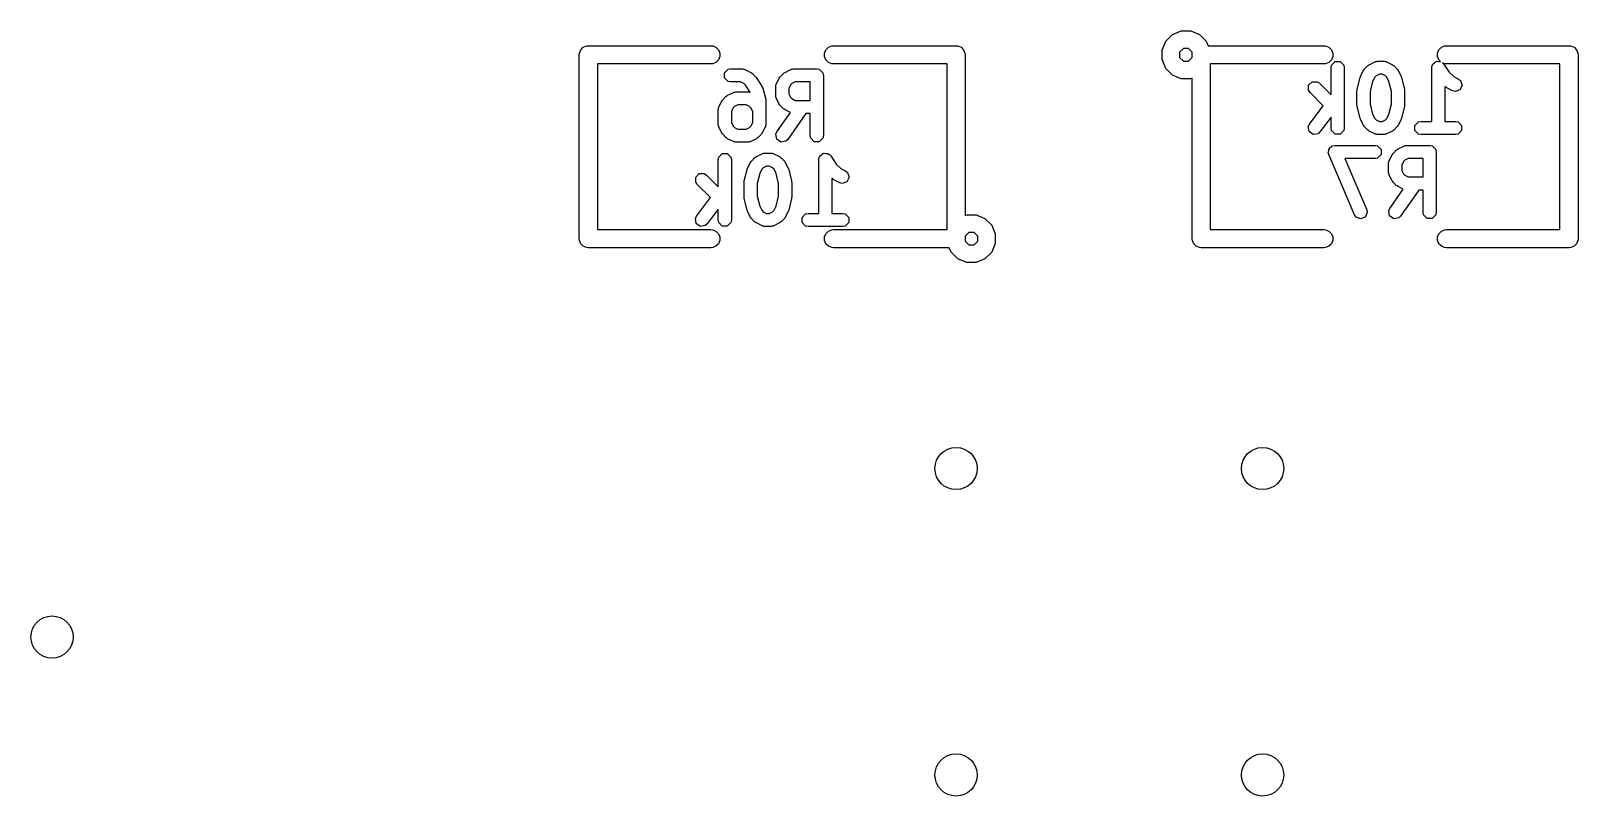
# Model space of a CAD drawing. Extents: x -4.25 to -3.32, y 5.52 to 6.86.
# Drawn here: x -4.182 to -3.677, y 5.523 to 5.773 of the extents above; entities that cross this region are included whole.
import ezdxf

# ---------------------------------------------------------------- set-up
doc = ezdxf.new("R2010")
doc.units = 0
doc.header["$MEASUREMENT"] = 0
doc.layers.add('BLACK', color=7, linetype='CONTINUOUS')

msp = doc.modelspace()

# ---------------------------------------------------------------- linework, layer by layer
at = {"layer": 'BLACK', "linetype": 'CONTINUOUS'}
for p, q in [((-3.81161, 5.76942), (-3.80942, 5.77161)), ((-3.80942, 5.77161), (-3.80655, 5.7728)), ((-3.80655, 5.7728), (-3.80345, 5.7728)), ((-3.80345, 5.7728), (-3.80058, 5.77161)), ((-3.80058, 5.77161), (-3.79839, 5.76942)), ((-4.00295, 5.765), (-4.0029, 5.76558)), ((-4.0029, 5.76558), (-4.00246, 5.76664)), ((-4.00246, 5.76664), (-4.00164, 5.76746)), ((-4.00164, 5.76746), (-4.00058, 5.7679)), ((-4.00058, 5.7679), (-4, 5.76795)), ((-4, 5.76795), (-3.96, 5.76795)), ((-3.96, 5.76795), (-3.95942, 5.7679)), ((-3.95942, 5.7679), (-3.95836, 5.76746)), ((-3.95836, 5.76746), (-3.95754, 5.76664)), ((-3.95754, 5.76664), (-3.9571, 5.76558)), ((-3.9571, 5.76558), (-3.9571, 5.76442)), ((-3.9229, 5.76558), (-3.92246, 5.76664)), ((-3.9229, 5.76442), (-3.9229, 5.76558)), ((-3.92246, 5.76664), (-3.92164, 5.76746)), ((-3.92164, 5.76746), (-3.92058, 5.7679)), ((-3.92058, 5.7679), (-3.92, 5.76795)), ((-3.92, 5.76795), (-3.88, 5.76795)), ((-3.88, 5.76795), (-3.87942, 5.7679)), ((-3.87942, 5.7679), (-3.87836, 5.76746)), ((-3.87836, 5.76746), (-3.87754, 5.76664)), ((-3.87754, 5.76664), (-3.8771, 5.76558)), ((-3.8771, 5.76558), (-3.87705, 5.765)), ((-3.8128, 5.76655), (-3.81161, 5.76942)), ((-3.8128, 5.76585), (-3.8128, 5.76655)), ((-3.8128, 5.76345), (-3.8128, 5.76585)), ((-3.80585, 5.76705), (-3.80705, 5.76585)), ((-3.80705, 5.76585), (-3.80705, 5.76415)), ((-3.80415, 5.76705), (-3.80585, 5.76705)), ((-3.80295, 5.76585), (-3.80415, 5.76705)), ((-3.80295, 5.76415), (-3.80295, 5.76585)), ((-3.79839, 5.76942), (-3.79778, 5.76795)), ((-3.79778, 5.76795), (-3.76, 5.76795)), ((-3.76, 5.76795), (-3.75942, 5.7679)), ((-3.75942, 5.7679), (-3.75836, 5.76746)), ((-3.75836, 5.76746), (-3.75754, 5.76664)), ((-3.75754, 5.76664), (-3.7571, 5.76558)), ((-3.7571, 5.76558), (-3.7571, 5.76442)), ((-3.7229, 5.76558), (-3.72246, 5.76664)), ((-3.7229, 5.76442), (-3.7229, 5.76558)), ((-3.72246, 5.76664), (-3.72164, 5.76746)), ((-3.72164, 5.76746), (-3.72058, 5.7679)), ((-3.72058, 5.7679), (-3.72, 5.76795)), ((-3.72, 5.76795), (-3.68, 5.76795)), ((-3.68, 5.76795), (-3.67942, 5.7679)), ((-3.67942, 5.7679), (-3.67836, 5.76746)), ((-3.67836, 5.76746), (-3.67754, 5.76664)), ((-3.67754, 5.76664), (-3.6771, 5.76558)), ((-3.6771, 5.76558), (-3.67705, 5.765)), ((-4.00295, 5.705), (-4.00295, 5.765)), ((-3.96, 5.76205), (-3.99705, 5.76205)), ((-3.99705, 5.76205), (-3.99705, 5.70795)), ((-3.95942, 5.7621), (-3.96, 5.76205)), ((-3.95836, 5.76254), (-3.95942, 5.7621)), ((-3.95754, 5.76336), (-3.95836, 5.76254)), ((-3.9571, 5.76442), (-3.95754, 5.76336)), ((-3.95559, 5.75913), (-3.95443, 5.7603)), ((-3.95443, 5.7603), (-3.9536, 5.76046)), ((-3.9536, 5.76046), (-3.94985, 5.76046)), ((-3.94985, 5.76046), (-3.94974, 5.76044)), ((-3.94974, 5.76044), (-3.9497, 5.76045)), ((-3.9497, 5.76045), (-3.94937, 5.76036)), ((-3.94937, 5.76036), (-3.94903, 5.7603)), ((-3.94903, 5.7603), (-3.94899, 5.76026)), ((-3.94899, 5.76026), (-3.94889, 5.76023)), ((-3.93393, 5.76023), (-3.93382, 5.76026)), ((-3.93382, 5.76026), (-3.93379, 5.7603)), ((-3.93379, 5.7603), (-3.93345, 5.76036)), ((-3.93345, 5.76036), (-3.93312, 5.76045)), ((-3.93312, 5.76045), (-3.93307, 5.76044)), ((-3.93307, 5.76044), (-3.93296, 5.76046)), ((-3.93296, 5.76046), (-3.92546, 5.76046)), ((-3.92546, 5.76046), (-3.92464, 5.7603)), ((-3.92464, 5.7603), (-3.92347, 5.75913)), ((-3.92246, 5.76336), (-3.9229, 5.76442)), ((-3.92164, 5.76254), (-3.92246, 5.76336)), ((-3.92058, 5.7621), (-3.92164, 5.76254)), ((-3.92, 5.76205), (-3.92058, 5.7621)), ((-3.88295, 5.76205), (-3.92, 5.76205)), ((-3.88295, 5.70795), (-3.88295, 5.76205)), ((-3.87705, 5.765), (-3.87705, 5.71259)), ((-3.81161, 5.76058), (-3.8128, 5.76345)), ((-3.80942, 5.75839), (-3.81161, 5.76058)), ((-3.80705, 5.76415), (-3.80585, 5.76295)), ((-3.80585, 5.76295), (-3.80415, 5.76295)), ((-3.80415, 5.76295), (-3.80295, 5.76415)), ((-3.76, 5.76205), (-3.79705, 5.76205)), ((-3.79705, 5.76205), (-3.79705, 5.70795)), ((-3.75942, 5.7621), (-3.76, 5.76205)), ((-3.75836, 5.76254), (-3.75942, 5.7621)), ((-3.75754, 5.76336), (-3.75836, 5.76254)), ((-3.75763, 5.76081), (-3.75746, 5.76163)), ((-3.75763, 5.75193), (-3.75763, 5.76081)), ((-3.7571, 5.76442), (-3.75754, 5.76336)), ((-3.75746, 5.76163), (-3.7563, 5.7628)), ((-3.7563, 5.7628), (-3.75466, 5.7628)), ((-3.75466, 5.7628), (-3.75349, 5.76163)), ((-3.75349, 5.76163), (-3.75333, 5.76081)), ((-3.75333, 5.76081), (-3.75333, 5.74111)), ((-3.74687, 5.76017), (-3.74668, 5.76045)), ((-3.74668, 5.76045), (-3.74574, 5.76139)), ((-3.74574, 5.76139), (-3.74546, 5.76158)), ((-3.74546, 5.76158), (-3.74518, 5.76179)), ((-3.74518, 5.76179), (-3.74331, 5.76273)), ((-3.74331, 5.76273), (-3.7432, 5.76276)), ((-3.7432, 5.76276), (-3.74317, 5.7628)), ((-3.74317, 5.7628), (-3.74283, 5.76286)), ((-3.74283, 5.76286), (-3.7425, 5.76295)), ((-3.7425, 5.76295), (-3.74245, 5.76294)), ((-3.74245, 5.76294), (-3.74235, 5.76296)), ((-3.74235, 5.76296), (-3.74047, 5.76296)), ((-3.74047, 5.76296), (-3.74036, 5.76294)), ((-3.74036, 5.76294), (-3.74032, 5.76295)), ((-3.74032, 5.76295), (-3.73998, 5.76286)), ((-3.73998, 5.76286), (-3.73965, 5.7628)), ((-3.73965, 5.7628), (-3.73961, 5.76276)), ((-3.73961, 5.76276), (-3.73951, 5.76273)), ((-3.73951, 5.76273), (-3.73763, 5.76179)), ((-3.73763, 5.76179), (-3.73736, 5.76158)), ((-3.73736, 5.76158), (-3.73707, 5.76139)), ((-3.73707, 5.76139), (-3.73613, 5.76045)), ((-3.73613, 5.76045), (-3.73594, 5.76017)), ((-3.7248, 5.76081), (-3.72463, 5.76163)), ((-3.7248, 5.74326), (-3.7248, 5.76081)), ((-3.72463, 5.76163), (-3.72448, 5.76179)), ((-3.72448, 5.76179), (-3.72443, 5.76201)), ((-3.72443, 5.76201), (-3.72391, 5.76235)), ((-3.72391, 5.76235), (-3.72347, 5.7628)), ((-3.72347, 5.7628), (-3.72325, 5.7628)), ((-3.72325, 5.7628), (-3.72306, 5.76292)), ((-3.72306, 5.76292), (-3.72245, 5.7628)), ((-3.72246, 5.76336), (-3.7229, 5.76442)), ((-3.72189, 5.7628), (-3.72246, 5.76336)), ((-3.72245, 5.7628), (-3.72189, 5.7628)), ((-3.72058, 5.7621), (-3.72123, 5.76237)), ((-3.72123, 5.76237), (-3.72086, 5.762)), ((-3.72086, 5.762), (-3.7191, 5.75937)), ((-3.72, 5.76205), (-3.72058, 5.7621)), ((-3.68295, 5.76205), (-3.72, 5.76205)), ((-3.68295, 5.70795), (-3.68295, 5.76205)), ((-3.67705, 5.765), (-3.67705, 5.705)), ((-3.95559, 5.75749), (-3.95559, 5.75913)), ((-3.95443, 5.75632), (-3.95559, 5.75749)), ((-3.9536, 5.75616), (-3.95443, 5.75632)), ((-3.95036, 5.75616), (-3.9536, 5.75616)), ((-3.94925, 5.7556), (-3.95036, 5.75616)), ((-3.94871, 5.75506), (-3.94925, 5.7556)), ((-3.94889, 5.76023), (-3.94701, 5.75929)), ((-3.94701, 5.75929), (-3.94674, 5.75908)), ((-3.94674, 5.75908), (-3.94645, 5.75889)), ((-3.94645, 5.75889), (-3.94552, 5.75795)), ((-3.94552, 5.75795), (-3.9454, 5.75778)), ((-3.9454, 5.75778), (-3.94525, 5.75763)), ((-3.94525, 5.75763), (-3.94337, 5.75481)), ((-3.93877, 5.75504), (-3.9387, 5.75538)), ((-3.9387, 5.75538), (-3.93867, 5.75542)), ((-3.93867, 5.75542), (-3.93864, 5.75552)), ((-3.93864, 5.75552), (-3.9377, 5.7574)), ((-3.9377, 5.7574), (-3.93749, 5.75767)), ((-3.93749, 5.75767), (-3.9373, 5.75795)), ((-3.9373, 5.75795), (-3.93636, 5.75889)), ((-3.93636, 5.75889), (-3.93607, 5.75908)), ((-3.93607, 5.75908), (-3.9358, 5.75929)), ((-3.9358, 5.75929), (-3.93393, 5.76023)), ((-3.93357, 5.7556), (-3.93401, 5.75516)), ((-3.93246, 5.75616), (-3.93357, 5.7556)), ((-3.92761, 5.75616), (-3.93246, 5.75616)), ((-3.92761, 5.75014), (-3.92761, 5.75616)), ((-3.92347, 5.75913), (-3.92331, 5.75831)), ((-3.92331, 5.75831), (-3.92331, 5.73861)), ((-3.80655, 5.7572), (-3.80942, 5.75839)), ((-3.80345, 5.7572), (-3.80655, 5.7572)), ((-3.80295, 5.75741), (-3.80345, 5.7572)), ((-3.80295, 5.705), (-3.80295, 5.75741)), ((-3.76497, 5.75507), (-3.76381, 5.75623)), ((-3.76381, 5.75623), (-3.76216, 5.75623)), ((-3.76216, 5.75623), (-3.76146, 5.75576)), ((-3.76146, 5.75576), (-3.75763, 5.75193)), ((-3.74912, 5.75383), (-3.74818, 5.75758)), ((-3.74818, 5.75758), (-3.74808, 5.75779)), ((-3.74808, 5.75779), (-3.74802, 5.75802)), ((-3.74802, 5.75802), (-3.74708, 5.7599)), ((-3.74708, 5.7599), (-3.74687, 5.76017)), ((-3.74407, 5.75631), (-3.74489, 5.75304)), ((-3.74339, 5.75766), (-3.74407, 5.75631)), ((-3.74295, 5.7581), (-3.74339, 5.75766)), ((-3.74184, 5.75866), (-3.74295, 5.7581)), ((-3.74098, 5.75866), (-3.74184, 5.75866)), ((-3.73987, 5.7581), (-3.74098, 5.75866)), ((-3.73942, 5.75766), (-3.73987, 5.7581)), ((-3.73875, 5.75631), (-3.73942, 5.75766)), ((-3.73793, 5.75304), (-3.73875, 5.75631)), ((-3.73594, 5.76017), (-3.73573, 5.7599)), ((-3.73573, 5.7599), (-3.73479, 5.75802)), ((-3.73479, 5.75802), (-3.73473, 5.75779)), ((-3.73473, 5.75779), (-3.73463, 5.75758)), ((-3.73463, 5.75758), (-3.73369, 5.75383)), ((-3.7191, 5.75937), (-3.71762, 5.75789)), ((-3.71762, 5.75789), (-3.71606, 5.7571)), ((-3.71606, 5.7571), (-3.71539, 5.75659)), ((-3.71539, 5.75659), (-3.71487, 5.75503)), ((-3.95646, 5.74989), (-3.95625, 5.75016)), ((-3.95625, 5.75016), (-3.95606, 5.75045)), ((-3.95606, 5.75045), (-3.95512, 5.75139)), ((-3.95512, 5.75139), (-3.95484, 5.75158)), ((-3.95484, 5.75158), (-3.95456, 5.75179)), ((-3.95456, 5.75179), (-3.95269, 5.75273)), ((-3.95269, 5.75273), (-3.95258, 5.75276)), ((-3.95258, 5.75276), (-3.95255, 5.75279)), ((-3.95255, 5.75279), (-3.95221, 5.75286)), ((-3.95221, 5.75286), (-3.95188, 5.75295)), ((-3.95188, 5.75295), (-3.95183, 5.75293)), ((-3.95183, 5.75293), (-3.95173, 5.75296)), ((-3.95173, 5.75296), (-3.94797, 5.75296)), ((-3.9472, 5.7528), (-3.94871, 5.75506)), ((-3.94797, 5.75296), (-3.94787, 5.75293)), ((-3.94787, 5.75293), (-3.94782, 5.75295)), ((-3.94782, 5.75295), (-3.94749, 5.75286)), ((-3.94749, 5.75286), (-3.9472, 5.7528)), ((-3.94337, 5.75481), (-3.94323, 5.75447)), ((-3.94323, 5.75447), (-3.94307, 5.75414)), ((-3.94307, 5.75414), (-3.94214, 5.75039)), ((-3.94214, 5.75039), (-3.94212, 5.75013)), ((-3.93887, 5.75456), (-3.93885, 5.75466)), ((-3.93887, 5.75174), (-3.93887, 5.75456)), ((-3.93885, 5.75164), (-3.93887, 5.75174)), ((-3.93886, 5.75471), (-3.93877, 5.75504)), ((-3.93885, 5.75466), (-3.93886, 5.75471)), ((-3.93886, 5.75159), (-3.93885, 5.75164)), ((-3.93877, 5.75126), (-3.93886, 5.75159)), ((-3.9387, 5.75092), (-3.93877, 5.75126)), ((-3.93867, 5.75089), (-3.9387, 5.75092)), ((-3.93864, 5.75078), (-3.93867, 5.75089)), ((-3.9377, 5.74891), (-3.93864, 5.75078)), ((-3.93401, 5.75516), (-3.93457, 5.75405)), ((-3.93457, 5.75405), (-3.93457, 5.75225)), ((-3.93457, 5.75225), (-3.93401, 5.75114)), ((-3.93401, 5.75114), (-3.93357, 5.7507)), ((-3.93357, 5.7507), (-3.93246, 5.75014)), ((-3.76497, 5.75342), (-3.76497, 5.75507)), ((-3.7645, 5.75272), (-3.76497, 5.75342)), ((-3.76019, 5.74841), (-3.7645, 5.75272)), ((-3.74919, 5.75331), (-3.74913, 5.75356)), ((-3.74919, 5.74861), (-3.74919, 5.75331)), ((-3.74913, 5.75356), (-3.74912, 5.75383)), ((-3.74489, 5.75304), (-3.74489, 5.74888)), ((-3.73793, 5.74888), (-3.73793, 5.75304)), ((-3.73369, 5.75383), (-3.73368, 5.75356)), ((-3.73368, 5.75356), (-3.73363, 5.75331)), ((-3.73363, 5.75331), (-3.73363, 5.74861)), ((-3.72041, 5.7546), (-3.7205, 5.75468)), ((-3.7205, 5.75468), (-3.7205, 5.74326)), ((-3.72013, 5.75441), (-3.72041, 5.7546)), ((-3.71985, 5.7542), (-3.72013, 5.75441)), ((-3.71798, 5.75326), (-3.71985, 5.7542)), ((-3.71717, 5.75304), (-3.71798, 5.75326)), ((-3.71561, 5.75356), (-3.71717, 5.75304)), ((-3.71487, 5.75503), (-3.71561, 5.75356)), ((-3.95763, 5.74705), (-3.95761, 5.74716)), ((-3.95763, 5.74236), (-3.95763, 5.74705)), ((-3.95762, 5.74721), (-3.95753, 5.74754)), ((-3.95761, 5.74716), (-3.95762, 5.74721)), ((-3.95753, 5.74754), (-3.95746, 5.74788)), ((-3.95746, 5.74788), (-3.95743, 5.74791)), ((-3.95743, 5.74791), (-3.9574, 5.74801)), ((-3.9574, 5.74801), (-3.95646, 5.74989)), ((-3.95277, 5.74766), (-3.95333, 5.74655)), ((-3.95333, 5.74655), (-3.95333, 5.74287)), ((-3.95233, 5.7481), (-3.95277, 5.74766)), ((-3.95122, 5.74866), (-3.95233, 5.7481)), ((-3.94848, 5.74866), (-3.95122, 5.74866)), ((-3.94737, 5.7481), (-3.94848, 5.74866)), ((-3.94693, 5.74766), (-3.94737, 5.7481)), ((-3.94637, 5.74655), (-3.94693, 5.74766)), ((-3.94637, 5.74287), (-3.94637, 5.74655)), ((-3.94212, 5.75013), (-3.94207, 5.74987)), ((-3.94207, 5.74987), (-3.94207, 5.74236)), ((-3.93848, 5.73984), (-3.93407, 5.74614)), ((-3.93749, 5.74863), (-3.9377, 5.74891)), ((-3.9373, 5.74835), (-3.93749, 5.74863)), ((-3.93636, 5.74741), (-3.9373, 5.74835)), ((-3.93607, 5.74722), (-3.93636, 5.74741)), ((-3.9358, 5.74701), (-3.93607, 5.74722)), ((-3.93407, 5.74614), (-3.9358, 5.74701)), ((-3.92903, 5.74584), (-3.93496, 5.73738)), ((-3.93246, 5.75014), (-3.92761, 5.75014)), ((-3.92761, 5.74584), (-3.92903, 5.74584)), ((-3.92761, 5.73861), (-3.92761, 5.74584)), ((-3.7647, 5.7424), (-3.76019, 5.74841)), ((-3.74913, 5.74836), (-3.74919, 5.74861)), ((-3.74912, 5.74809), (-3.74913, 5.74836)), ((-3.74818, 5.74434), (-3.74912, 5.74809)), ((-3.74489, 5.74888), (-3.74407, 5.74561)), ((-3.74407, 5.74561), (-3.74339, 5.74426)), ((-3.73942, 5.74426), (-3.73875, 5.74561)), ((-3.73875, 5.74561), (-3.73793, 5.74888)), ((-3.73369, 5.74809), (-3.73463, 5.74434)), ((-3.73368, 5.74836), (-3.73369, 5.74809)), ((-3.73363, 5.74861), (-3.73368, 5.74836)), ((-3.95761, 5.74226), (-3.95763, 5.74236)), ((-3.95762, 5.74221), (-3.95761, 5.74226)), ((-3.95753, 5.74188), (-3.95762, 5.74221)), ((-3.95746, 5.74154), (-3.95753, 5.74188)), ((-3.95743, 5.7415), (-3.95746, 5.74154)), ((-3.9574, 5.7414), (-3.95743, 5.7415)), ((-3.95646, 5.73952), (-3.9574, 5.7414)), ((-3.95333, 5.74287), (-3.95277, 5.74176)), ((-3.95277, 5.74176), (-3.95233, 5.74132)), ((-3.95233, 5.74132), (-3.95122, 5.74076)), ((-3.95122, 5.74076), (-3.94848, 5.74076)), ((-3.94848, 5.74076), (-3.94737, 5.74132)), ((-3.94737, 5.74132), (-3.94693, 5.74176)), ((-3.94693, 5.74176), (-3.94637, 5.74287)), ((-3.9423, 5.7414), (-3.94324, 5.73952)), ((-3.94227, 5.7415), (-3.9423, 5.7414)), ((-3.94224, 5.74154), (-3.94227, 5.7415)), ((-3.94217, 5.74188), (-3.94224, 5.74154)), ((-3.94208, 5.74221), (-3.94217, 5.74188)), ((-3.94207, 5.74236), (-3.94209, 5.74226)), ((-3.94209, 5.74226), (-3.94208, 5.74221)), ((-3.76507, 5.74164), (-3.7647, 5.7424)), ((-3.76483, 5.74001), (-3.76507, 5.74164)), ((-3.75763, 5.74467), (-3.76126, 5.73982)), ((-3.75763, 5.74111), (-3.75763, 5.74467)), ((-3.75746, 5.74029), (-3.75763, 5.74111)), ((-3.7563, 5.73912), (-3.75746, 5.74029)), ((-3.75349, 5.74029), (-3.75466, 5.73912)), ((-3.75333, 5.74111), (-3.75349, 5.74029)), ((-3.74808, 5.74413), (-3.74818, 5.74434)), ((-3.74802, 5.7439), (-3.74808, 5.74413)), ((-3.74708, 5.74202), (-3.74802, 5.7439)), ((-3.74687, 5.74175), (-3.74708, 5.74202)), ((-3.74668, 5.74147), (-3.74687, 5.74175)), ((-3.74574, 5.74053), (-3.74668, 5.74147)), ((-3.74546, 5.74034), (-3.74574, 5.74053)), ((-3.74518, 5.74013), (-3.74546, 5.74034)), ((-3.74331, 5.73919), (-3.74518, 5.74013)), ((-3.74339, 5.74426), (-3.74295, 5.74382)), ((-3.74295, 5.74382), (-3.74184, 5.74326)), ((-3.74184, 5.74326), (-3.74098, 5.74326)), ((-3.74098, 5.74326), (-3.73987, 5.74382)), ((-3.73987, 5.74382), (-3.73942, 5.74426)), ((-3.73763, 5.74013), (-3.73951, 5.73919)), ((-3.73736, 5.74034), (-3.73763, 5.74013)), ((-3.73707, 5.74053), (-3.73736, 5.74034)), ((-3.73613, 5.74147), (-3.73707, 5.74053)), ((-3.73594, 5.74175), (-3.73613, 5.74147)), ((-3.73573, 5.74202), (-3.73594, 5.74175)), ((-3.73479, 5.7439), (-3.73573, 5.74202)), ((-3.73473, 5.74413), (-3.73479, 5.7439)), ((-3.73463, 5.74434), (-3.73473, 5.74413)), ((-3.73026, 5.74193), (-3.7291, 5.7431)), ((-3.73026, 5.74029), (-3.73026, 5.74193)), ((-3.7291, 5.73912), (-3.73026, 5.74029)), ((-3.7291, 5.7431), (-3.72827, 5.74326)), ((-3.72827, 5.74326), (-3.7248, 5.74326)), ((-3.7205, 5.74326), (-3.71702, 5.74326)), ((-3.71702, 5.74326), (-3.71619, 5.7431)), ((-3.71619, 5.7431), (-3.71503, 5.74193)), ((-3.71503, 5.74029), (-3.71619, 5.73912)), ((-3.71503, 5.74193), (-3.71503, 5.74029)), ((-3.95625, 5.73925), (-3.95646, 5.73952)), ((-3.95606, 5.73897), (-3.95625, 5.73925)), ((-3.95512, 5.73803), (-3.95606, 5.73897)), ((-3.95484, 5.73784), (-3.95512, 5.73803)), ((-3.95456, 5.73763), (-3.95484, 5.73784)), ((-3.95269, 5.73669), (-3.95456, 5.73763)), ((-3.95258, 5.73666), (-3.95269, 5.73669)), ((-3.95255, 5.73662), (-3.95258, 5.73666)), ((-3.95221, 5.73656), (-3.95255, 5.73662)), ((-3.95188, 5.73647), (-3.95221, 5.73656)), ((-3.95183, 5.73648), (-3.95188, 5.73647)), ((-3.95173, 5.73646), (-3.95183, 5.73648)), ((-3.94797, 5.73646), (-3.95173, 5.73646)), ((-3.94787, 5.73648), (-3.94797, 5.73646)), ((-3.94782, 5.73647), (-3.94787, 5.73648)), ((-3.94749, 5.73656), (-3.94782, 5.73647)), ((-3.94715, 5.73662), (-3.94749, 5.73656)), ((-3.94712, 5.73666), (-3.94715, 5.73662)), ((-3.94701, 5.73669), (-3.94712, 5.73666)), ((-3.94514, 5.73763), (-3.94701, 5.73669)), ((-3.94486, 5.73784), (-3.94514, 5.73763)), ((-3.94458, 5.73803), (-3.94486, 5.73784)), ((-3.94364, 5.73897), (-3.94458, 5.73803)), ((-3.94345, 5.73925), (-3.94364, 5.73897)), ((-3.94324, 5.73952), (-3.94345, 5.73925)), ((-3.93882, 5.73908), (-3.93848, 5.73984)), ((-3.93853, 5.73745), (-3.93882, 5.73908)), ((-3.93718, 5.73651), (-3.93853, 5.73745)), ((-3.93556, 5.7368), (-3.93718, 5.73651)), ((-3.93496, 5.73738), (-3.93556, 5.7368)), ((-3.92745, 5.73779), (-3.92761, 5.73861)), ((-3.92628, 5.73662), (-3.92745, 5.73779)), ((-3.92464, 5.73662), (-3.92628, 5.73662)), ((-3.92347, 5.73779), (-3.92464, 5.73662)), ((-3.92331, 5.73861), (-3.92347, 5.73779)), ((-3.76352, 5.73903), (-3.76483, 5.74001)), ((-3.76189, 5.73926), (-3.76352, 5.73903)), ((-3.76126, 5.73982), (-3.76189, 5.73926)), ((-3.75755, 5.73499), (-3.75724, 5.7353)), ((-3.75724, 5.7353), (-3.75646, 5.73545)), ((-3.75646, 5.73545), (-3.75644, 5.73546)), ((-3.75644, 5.73546), (-3.75643, 5.73546)), ((-3.75643, 5.73546), (-3.75642, 5.73546)), ((-3.75642, 5.73546), (-3.74328, 5.73546)), ((-3.75466, 5.73912), (-3.7563, 5.73912)), ((-3.7432, 5.73916), (-3.74331, 5.73919)), ((-3.74328, 5.73546), (-3.74246, 5.7353)), ((-3.74317, 5.73912), (-3.7432, 5.73916)), ((-3.74283, 5.73906), (-3.74317, 5.73912)), ((-3.7425, 5.73897), (-3.74283, 5.73906)), ((-3.74245, 5.73898), (-3.7425, 5.73897)), ((-3.74246, 5.7353), (-3.7413, 5.73413)), ((-3.74235, 5.73896), (-3.74245, 5.73898)), ((-3.74047, 5.73896), (-3.74235, 5.73896)), ((-3.74036, 5.73898), (-3.74047, 5.73896)), ((-3.74032, 5.73897), (-3.74036, 5.73898)), ((-3.73998, 5.73906), (-3.74032, 5.73897)), ((-3.73965, 5.73912), (-3.73998, 5.73906)), ((-3.73961, 5.73916), (-3.73965, 5.73912)), ((-3.73951, 5.73919), (-3.73961, 5.73916)), ((-3.7358, 5.73429), (-3.73393, 5.73523)), ((-3.73393, 5.73523), (-3.73382, 5.73526)), ((-3.73382, 5.73526), (-3.73379, 5.7353)), ((-3.73379, 5.7353), (-3.73345, 5.73536)), ((-3.73345, 5.73536), (-3.73312, 5.73545)), ((-3.73312, 5.73545), (-3.73307, 5.73544)), ((-3.73307, 5.73544), (-3.73296, 5.73546)), ((-3.73296, 5.73546), (-3.72546, 5.73546)), ((-3.72827, 5.73896), (-3.7291, 5.73912)), ((-3.71702, 5.73896), (-3.72827, 5.73896)), ((-3.72546, 5.73546), (-3.72464, 5.7353)), ((-3.72464, 5.7353), (-3.72347, 5.73413)), ((-3.71619, 5.73912), (-3.71702, 5.73896)), ((-3.95763, 5.73081), (-3.95746, 5.73163)), ((-3.95763, 5.72193), (-3.95763, 5.73081)), ((-3.95746, 5.73163), (-3.9563, 5.7328)), ((-3.9563, 5.7328), (-3.95466, 5.7328)), ((-3.95466, 5.7328), (-3.95349, 5.73163)), ((-3.95349, 5.73163), (-3.95333, 5.73081)), ((-3.95333, 5.73081), (-3.95333, 5.71111)), ((-3.94708, 5.7299), (-3.94687, 5.73017)), ((-3.94687, 5.73017), (-3.94668, 5.73045)), ((-3.94668, 5.73045), (-3.94574, 5.73139)), ((-3.94574, 5.73139), (-3.94546, 5.73158)), ((-3.94546, 5.73158), (-3.94518, 5.73179)), ((-3.94518, 5.73179), (-3.94331, 5.73273)), ((-3.94331, 5.73273), (-3.9432, 5.73276)), ((-3.9432, 5.73276), (-3.94317, 5.7328)), ((-3.94317, 5.7328), (-3.94283, 5.73286)), ((-3.94283, 5.73286), (-3.9425, 5.73295)), ((-3.9425, 5.73295), (-3.94245, 5.73294)), ((-3.94245, 5.73294), (-3.94235, 5.73296)), ((-3.94235, 5.73296), (-3.94047, 5.73296)), ((-3.94047, 5.73296), (-3.94036, 5.73294)), ((-3.94036, 5.73294), (-3.94032, 5.73295)), ((-3.94032, 5.73295), (-3.93998, 5.73286)), ((-3.93998, 5.73286), (-3.93965, 5.7328)), ((-3.93965, 5.7328), (-3.93961, 5.73276)), ((-3.93961, 5.73276), (-3.93951, 5.73273)), ((-3.93951, 5.73273), (-3.93763, 5.73179)), ((-3.93763, 5.73179), (-3.93736, 5.73158)), ((-3.93736, 5.73158), (-3.93707, 5.73139)), ((-3.93707, 5.73139), (-3.93613, 5.73045)), ((-3.93613, 5.73045), (-3.93594, 5.73017)), ((-3.93594, 5.73017), (-3.93573, 5.7299)), ((-3.9248, 5.73081), (-3.92463, 5.73163)), ((-3.9248, 5.71326), (-3.9248, 5.73081)), ((-3.92463, 5.73163), (-3.92448, 5.73179)), ((-3.92448, 5.73179), (-3.92443, 5.73201)), ((-3.92443, 5.73201), (-3.92391, 5.73235)), ((-3.92391, 5.73235), (-3.92347, 5.7328)), ((-3.92347, 5.7328), (-3.92325, 5.7328)), ((-3.92325, 5.7328), (-3.92306, 5.73292)), ((-3.92306, 5.73292), (-3.92245, 5.7328)), ((-3.92245, 5.7328), (-3.92182, 5.7328)), ((-3.92182, 5.7328), (-3.92167, 5.73264)), ((-3.92167, 5.73264), (-3.92145, 5.7326)), ((-3.92145, 5.7326), (-3.92086, 5.732)), ((-3.92086, 5.732), (-3.9191, 5.72937)), ((-3.75857, 5.73328), (-3.7584, 5.73369)), ((-3.7584, 5.73251), (-3.75857, 5.73328)), ((-3.7584, 5.73413), (-3.75811, 5.73443)), ((-3.7584, 5.73369), (-3.7584, 5.73413)), ((-3.7584, 5.73249), (-3.7584, 5.73251)), ((-3.7584, 5.73248), (-3.7584, 5.73249)), ((-3.75839, 5.73246), (-3.7584, 5.73248)), ((-3.74995, 5.71276), (-3.75839, 5.73246)), ((-3.75811, 5.73443), (-3.75796, 5.73481)), ((-3.75796, 5.73481), (-3.75755, 5.73499)), ((-3.74328, 5.73116), (-3.75316, 5.73116)), ((-3.75316, 5.73116), (-3.746, 5.71446)), ((-3.74246, 5.73132), (-3.74328, 5.73116)), ((-3.7413, 5.73249), (-3.74246, 5.73132)), ((-3.7413, 5.73413), (-3.7413, 5.73249)), ((-3.73886, 5.72971), (-3.73877, 5.73004)), ((-3.73877, 5.73004), (-3.7387, 5.73038)), ((-3.7387, 5.73038), (-3.73867, 5.73042)), ((-3.73867, 5.73042), (-3.73864, 5.73052)), ((-3.73864, 5.73052), (-3.7377, 5.7324)), ((-3.7377, 5.7324), (-3.73749, 5.73267)), ((-3.73749, 5.73267), (-3.7373, 5.73295)), ((-3.7373, 5.73295), (-3.73636, 5.73389)), ((-3.73636, 5.73389), (-3.73607, 5.73408)), ((-3.73607, 5.73408), (-3.7358, 5.73429)), ((-3.73401, 5.73016), (-3.73457, 5.72905)), ((-3.73357, 5.7306), (-3.73401, 5.73016)), ((-3.73246, 5.73116), (-3.73357, 5.7306)), ((-3.72761, 5.73116), (-3.73246, 5.73116)), ((-3.72761, 5.72514), (-3.72761, 5.73116)), ((-3.72347, 5.73413), (-3.72331, 5.73331)), ((-3.72331, 5.73331), (-3.72331, 5.71361)), ((-3.96497, 5.72507), (-3.96381, 5.72623)), ((-3.96497, 5.72342), (-3.96497, 5.72507)), ((-3.96381, 5.72623), (-3.96216, 5.72623)), ((-3.96216, 5.72623), (-3.96146, 5.72576)), ((-3.96146, 5.72576), (-3.95763, 5.72193)), ((-3.94912, 5.72383), (-3.94818, 5.72758)), ((-3.94818, 5.72758), (-3.94808, 5.72779)), ((-3.94808, 5.72779), (-3.94802, 5.72802)), ((-3.94802, 5.72802), (-3.94708, 5.7299)), ((-3.94407, 5.72631), (-3.94489, 5.72304)), ((-3.94339, 5.72766), (-3.94407, 5.72631)), ((-3.94295, 5.7281), (-3.94339, 5.72766)), ((-3.94184, 5.72866), (-3.94295, 5.7281)), ((-3.94098, 5.72866), (-3.94184, 5.72866)), ((-3.93987, 5.7281), (-3.94098, 5.72866)), ((-3.93942, 5.72766), (-3.93987, 5.7281)), ((-3.93875, 5.72631), (-3.93942, 5.72766)), ((-3.93793, 5.72304), (-3.93875, 5.72631)), ((-3.93573, 5.7299), (-3.93479, 5.72802)), ((-3.93479, 5.72802), (-3.93473, 5.72779)), ((-3.93473, 5.72779), (-3.93463, 5.72758)), ((-3.93463, 5.72758), (-3.93369, 5.72383)), ((-3.9191, 5.72937), (-3.91762, 5.72789)), ((-3.91762, 5.72789), (-3.91606, 5.7271)), ((-3.91606, 5.7271), (-3.91539, 5.72659)), ((-3.91487, 5.72503), (-3.91561, 5.72356)), ((-3.91539, 5.72659), (-3.91487, 5.72503)), ((-3.73887, 5.72956), (-3.73885, 5.72966)), ((-3.73887, 5.72674), (-3.73887, 5.72956)), ((-3.73885, 5.72664), (-3.73887, 5.72674)), ((-3.73885, 5.72966), (-3.73886, 5.72971)), ((-3.73886, 5.72659), (-3.73885, 5.72664)), ((-3.73877, 5.72626), (-3.73886, 5.72659)), ((-3.7387, 5.72592), (-3.73877, 5.72626)), ((-3.73867, 5.72589), (-3.7387, 5.72592)), ((-3.73864, 5.72578), (-3.73867, 5.72589)), ((-3.7377, 5.72391), (-3.73864, 5.72578)), ((-3.73457, 5.72905), (-3.73457, 5.72725)), ((-3.73457, 5.72725), (-3.73401, 5.72614)), ((-3.73401, 5.72614), (-3.73357, 5.7257)), ((-3.73357, 5.7257), (-3.73246, 5.72514)), ((-3.73246, 5.72514), (-3.72761, 5.72514)), ((-3.9645, 5.72272), (-3.96497, 5.72342)), ((-3.96019, 5.71841), (-3.9645, 5.72272)), ((-3.94919, 5.72331), (-3.94913, 5.72356)), ((-3.94919, 5.71861), (-3.94919, 5.72331)), ((-3.94913, 5.72356), (-3.94912, 5.72383)), ((-3.94489, 5.72304), (-3.94489, 5.71888)), ((-3.93793, 5.71888), (-3.93793, 5.72304)), ((-3.93369, 5.72383), (-3.93368, 5.72356)), ((-3.93368, 5.72356), (-3.93363, 5.72331)), ((-3.93363, 5.72331), (-3.93363, 5.71861)), ((-3.92041, 5.7246), (-3.9205, 5.72468)), ((-3.9205, 5.72468), (-3.9205, 5.71326)), ((-3.92013, 5.72441), (-3.92041, 5.7246)), ((-3.91985, 5.7242), (-3.92013, 5.72441)), ((-3.91798, 5.72326), (-3.91985, 5.7242)), ((-3.91717, 5.72304), (-3.91798, 5.72326)), ((-3.91561, 5.72356), (-3.91717, 5.72304)), ((-3.73848, 5.71484), (-3.73407, 5.72114)), ((-3.73749, 5.72363), (-3.7377, 5.72391)), ((-3.7373, 5.72335), (-3.73749, 5.72363)), ((-3.73636, 5.72241), (-3.7373, 5.72335)), ((-3.73607, 5.72222), (-3.73636, 5.72241)), ((-3.7358, 5.72201), (-3.73607, 5.72222)), ((-3.73407, 5.72114), (-3.7358, 5.72201)), ((-3.72903, 5.72084), (-3.73496, 5.71238)), ((-3.72761, 5.72084), (-3.72903, 5.72084)), ((-3.72761, 5.71361), (-3.72761, 5.72084)), ((-3.9647, 5.7124), (-3.96019, 5.71841)), ((-3.94913, 5.71836), (-3.94919, 5.71861)), ((-3.94912, 5.71809), (-3.94913, 5.71836)), ((-3.94818, 5.71434), (-3.94912, 5.71809)), ((-3.94489, 5.71888), (-3.94407, 5.71561)), ((-3.94407, 5.71561), (-3.94339, 5.71426)), ((-3.93942, 5.71426), (-3.93875, 5.71561)), ((-3.93875, 5.71561), (-3.93793, 5.71888)), ((-3.93369, 5.71809), (-3.93463, 5.71434)), ((-3.93368, 5.71836), (-3.93369, 5.71809)), ((-3.93363, 5.71861), (-3.93368, 5.71836)), ((-3.73882, 5.71408), (-3.73848, 5.71484)), ((-3.96507, 5.71164), (-3.9647, 5.7124)), ((-3.96483, 5.71001), (-3.96507, 5.71164)), ((-3.96352, 5.70903), (-3.96483, 5.71001)), ((-3.96126, 5.70982), (-3.96189, 5.70926)), ((-3.95763, 5.71467), (-3.96126, 5.70982)), ((-3.95763, 5.71111), (-3.95763, 5.71467)), ((-3.95746, 5.71029), (-3.95763, 5.71111)), ((-3.9563, 5.70912), (-3.95746, 5.71029)), ((-3.95349, 5.71029), (-3.95466, 5.70912)), ((-3.95333, 5.71111), (-3.95349, 5.71029)), ((-3.94808, 5.71413), (-3.94818, 5.71434)), ((-3.94802, 5.7139), (-3.94808, 5.71413)), ((-3.94708, 5.71202), (-3.94802, 5.7139)), ((-3.94687, 5.71175), (-3.94708, 5.71202)), ((-3.94668, 5.71147), (-3.94687, 5.71175)), ((-3.94574, 5.71053), (-3.94668, 5.71147)), ((-3.94546, 5.71034), (-3.94574, 5.71053)), ((-3.94518, 5.71013), (-3.94546, 5.71034)), ((-3.94331, 5.70919), (-3.94518, 5.71013)), ((-3.94339, 5.71426), (-3.94295, 5.71382)), ((-3.94295, 5.71382), (-3.94184, 5.71326)), ((-3.94184, 5.71326), (-3.94098, 5.71326)), ((-3.94098, 5.71326), (-3.93987, 5.71382)), ((-3.93987, 5.71382), (-3.93942, 5.71426)), ((-3.93763, 5.71013), (-3.93951, 5.70919)), ((-3.93736, 5.71034), (-3.93763, 5.71013)), ((-3.93707, 5.71053), (-3.93736, 5.71034)), ((-3.93613, 5.71147), (-3.93707, 5.71053)), ((-3.93594, 5.71175), (-3.93613, 5.71147)), ((-3.93573, 5.71202), (-3.93594, 5.71175)), ((-3.93479, 5.7139), (-3.93573, 5.71202)), ((-3.93473, 5.71413), (-3.93479, 5.7139)), ((-3.93463, 5.71434), (-3.93473, 5.71413)), ((-3.93026, 5.71193), (-3.9291, 5.7131)), ((-3.93026, 5.71029), (-3.93026, 5.71193)), ((-3.9291, 5.70912), (-3.93026, 5.71029)), ((-3.9291, 5.7131), (-3.92827, 5.71326)), ((-3.92827, 5.71326), (-3.9248, 5.71326)), ((-3.9205, 5.71326), (-3.91702, 5.71326)), ((-3.91702, 5.71326), (-3.91619, 5.7131)), ((-3.91619, 5.7131), (-3.91503, 5.71193)), ((-3.91503, 5.71029), (-3.91619, 5.70912)), ((-3.91503, 5.71193), (-3.91503, 5.71029)), ((-3.87705, 5.71259), (-3.87655, 5.7128)), ((-3.87655, 5.7128), (-3.87345, 5.7128)), ((-3.87345, 5.7128), (-3.87058, 5.71161)), ((-3.87058, 5.71161), (-3.86839, 5.70942)), ((-3.74948, 5.71207), (-3.74995, 5.71276)), ((-3.74795, 5.71146), (-3.74948, 5.71207)), ((-3.74644, 5.71211), (-3.74795, 5.71146)), ((-3.74582, 5.71364), (-3.74644, 5.71211)), ((-3.746, 5.71446), (-3.74582, 5.71364)), ((-3.73853, 5.71245), (-3.73882, 5.71408)), ((-3.73718, 5.71151), (-3.73853, 5.71245)), ((-3.73556, 5.7118), (-3.73718, 5.71151)), ((-3.73496, 5.71238), (-3.73556, 5.7118)), ((-3.72745, 5.71279), (-3.72761, 5.71361)), ((-3.72628, 5.71162), (-3.72745, 5.71279)), ((-3.72464, 5.71162), (-3.72628, 5.71162)), ((-3.72347, 5.71279), (-3.72464, 5.71162)), ((-3.72331, 5.71361), (-3.72347, 5.71279)), ((-4.0029, 5.70442), (-4.00295, 5.705)), ((-3.99705, 5.70795), (-3.96, 5.70795)), ((-3.96189, 5.70926), (-3.96352, 5.70903)), ((-3.96, 5.70795), (-3.95942, 5.7079)), ((-3.95942, 5.7079), (-3.95836, 5.70746)), ((-3.95836, 5.70746), (-3.95754, 5.70664)), ((-3.95754, 5.70664), (-3.9571, 5.70558)), ((-3.9571, 5.70558), (-3.9571, 5.70442)), ((-3.95466, 5.70912), (-3.9563, 5.70912)), ((-3.9432, 5.70916), (-3.94331, 5.70919)), ((-3.94317, 5.70912), (-3.9432, 5.70916)), ((-3.94283, 5.70906), (-3.94317, 5.70912)), ((-3.9425, 5.70897), (-3.94283, 5.70906)), ((-3.94245, 5.70898), (-3.9425, 5.70897)), ((-3.94235, 5.70896), (-3.94245, 5.70898)), ((-3.94047, 5.70896), (-3.94235, 5.70896)), ((-3.94036, 5.70898), (-3.94047, 5.70896)), ((-3.94032, 5.70897), (-3.94036, 5.70898)), ((-3.93998, 5.70906), (-3.94032, 5.70897)), ((-3.93965, 5.70912), (-3.93998, 5.70906)), ((-3.93961, 5.70916), (-3.93965, 5.70912)), ((-3.93951, 5.70919), (-3.93961, 5.70916)), ((-3.92827, 5.70896), (-3.9291, 5.70912)), ((-3.91702, 5.70896), (-3.92827, 5.70896)), ((-3.9229, 5.70558), (-3.92246, 5.70664)), ((-3.9229, 5.70442), (-3.9229, 5.70558)), ((-3.92246, 5.70664), (-3.92164, 5.70746)), ((-3.92164, 5.70746), (-3.92058, 5.7079)), ((-3.92058, 5.7079), (-3.92, 5.70795)), ((-3.92, 5.70795), (-3.88295, 5.70795)), ((-3.91619, 5.70912), (-3.91702, 5.70896)), ((-3.87585, 5.70705), (-3.87705, 5.70585)), ((-3.87705, 5.70585), (-3.87705, 5.70415)), ((-3.87415, 5.70705), (-3.87585, 5.70705)), ((-3.87295, 5.70585), (-3.87415, 5.70705)), ((-3.87295, 5.70415), (-3.87295, 5.70585)), ((-3.86839, 5.70942), (-3.8672, 5.70655)), ((-3.8672, 5.70655), (-3.8672, 5.70345)), ((-3.8029, 5.70442), (-3.80295, 5.705)), ((-3.79705, 5.70795), (-3.76, 5.70795)), ((-3.76, 5.70795), (-3.75942, 5.7079)), ((-3.75942, 5.7079), (-3.75836, 5.70746)), ((-3.75836, 5.70746), (-3.75754, 5.70664)), ((-3.75754, 5.70664), (-3.7571, 5.70558)), ((-3.7571, 5.70558), (-3.7571, 5.70442)), ((-3.7229, 5.70558), (-3.72246, 5.70664)), ((-3.7229, 5.70442), (-3.7229, 5.70558)), ((-3.72246, 5.70664), (-3.72164, 5.70746)), ((-3.72164, 5.70746), (-3.72058, 5.7079)), ((-3.72058, 5.7079), (-3.72, 5.70795)), ((-3.72, 5.70795), (-3.68295, 5.70795)), ((-3.67705, 5.705), (-3.6771, 5.70442)), ((-4.00246, 5.70336), (-4.0029, 5.70442)), ((-4.00164, 5.70254), (-4.00246, 5.70336)), ((-4.00058, 5.7021), (-4.00164, 5.70254)), ((-4, 5.70205), (-4.00058, 5.7021)), ((-3.96, 5.70205), (-4, 5.70205)), ((-3.95942, 5.7021), (-3.96, 5.70205)), ((-3.95836, 5.70254), (-3.95942, 5.7021)), ((-3.95754, 5.70336), (-3.95836, 5.70254)), ((-3.9571, 5.70442), (-3.95754, 5.70336)), ((-3.92246, 5.70336), (-3.9229, 5.70442)), ((-3.92164, 5.70254), (-3.92246, 5.70336)), ((-3.92058, 5.7021), (-3.92164, 5.70254)), ((-3.92, 5.70205), (-3.92058, 5.7021)), ((-3.88222, 5.70205), (-3.92, 5.70205)), ((-3.88161, 5.70058), (-3.88222, 5.70205)), ((-3.87942, 5.69839), (-3.88161, 5.70058)), ((-3.87705, 5.70415), (-3.87585, 5.70295)), ((-3.87585, 5.70295), (-3.87415, 5.70295)), ((-3.87415, 5.70295), (-3.87295, 5.70415)), ((-3.86839, 5.70058), (-3.87058, 5.69839)), ((-3.8672, 5.70345), (-3.86839, 5.70058)), ((-3.80246, 5.70336), (-3.8029, 5.70442)), ((-3.80164, 5.70254), (-3.80246, 5.70336)), ((-3.80058, 5.7021), (-3.80164, 5.70254)), ((-3.8, 5.70205), (-3.80058, 5.7021)), ((-3.76, 5.70205), (-3.8, 5.70205)), ((-3.75942, 5.7021), (-3.76, 5.70205)), ((-3.75836, 5.70254), (-3.75942, 5.7021)), ((-3.75754, 5.70336), (-3.75836, 5.70254)), ((-3.7571, 5.70442), (-3.75754, 5.70336)), ((-3.72246, 5.70336), (-3.7229, 5.70442)), ((-3.72164, 5.70254), (-3.72246, 5.70336)), ((-3.72058, 5.7021), (-3.72164, 5.70254)), ((-3.72, 5.70205), (-3.72058, 5.7021)), ((-3.68, 5.70205), (-3.72, 5.70205)), ((-3.67942, 5.7021), (-3.68, 5.70205)), ((-3.67836, 5.70254), (-3.67942, 5.7021)), ((-3.67754, 5.70336), (-3.67836, 5.70254)), ((-3.6771, 5.70442), (-3.67754, 5.70336)), ((-3.87655, 5.6972), (-3.87942, 5.69839)), ((-3.87345, 5.6972), (-3.87655, 5.6972)), ((-3.87058, 5.69839), (-3.87345, 5.6972))]:
    msp.add_line(p, q, dxfattribs=at)
at = {"layer": 'BLACK'}
for centre in [(-3.88, 5.63), (-3.88, 5.63), (-3.78, 5.63), (-3.78, 5.63), (-4.175, 5.575), (-4.175, 5.575), (-3.88, 5.53), (-3.88, 5.53), (-3.78, 5.53), (-3.78, 5.53)]:
    msp.add_circle(centre, 0.00689, dxfattribs=at)

doc.saveas('drawing.dxf')
